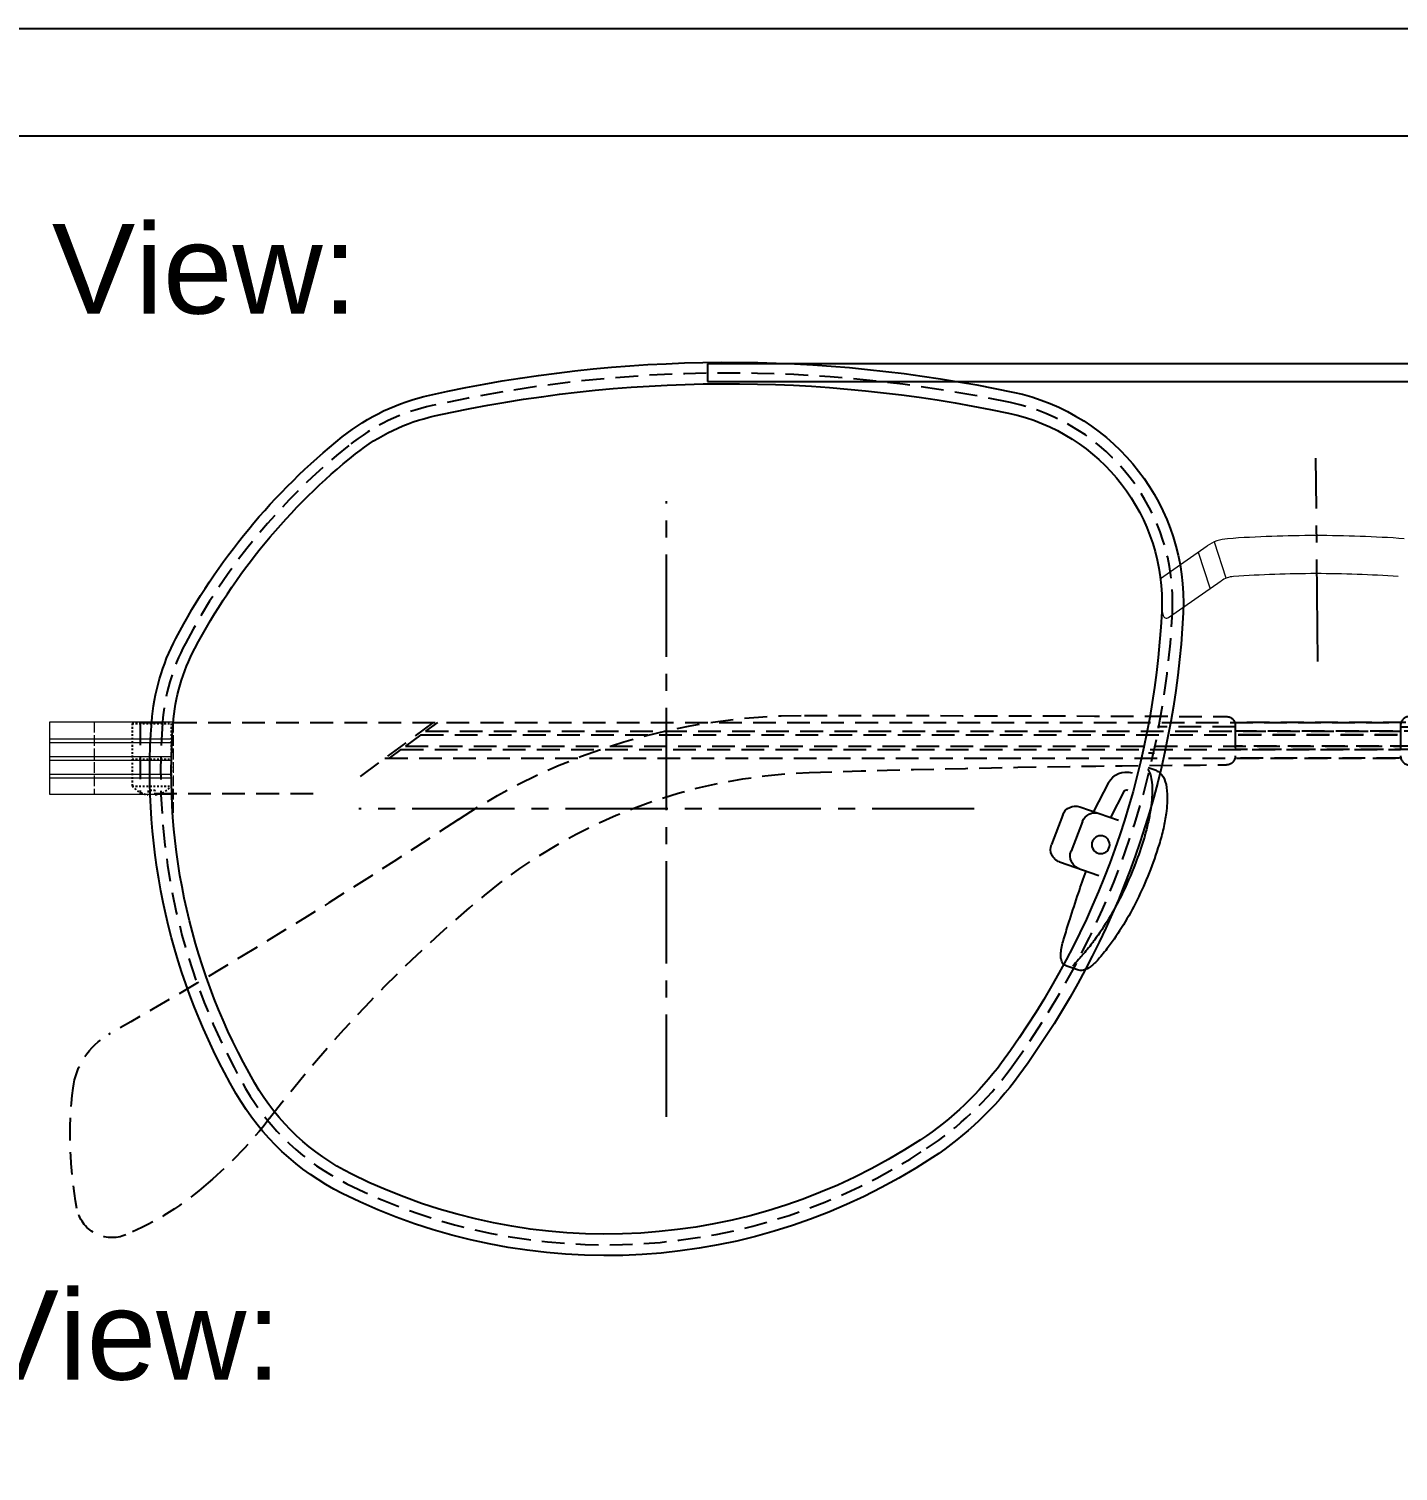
# Model space of a CAD drawing. Header units: millimetres. Extents: x 1167 to 2269, y 1197 to 1555.
# Drawn here: x 1450.8 to 1527.4, y 1474.6 to 1555.2 of the extents above; entities that cross this region are included whole.
import ezdxf

# ---------------------------------------------------------------- set-up
doc = ezdxf.new("R2010")
doc.units = ezdxf.units.MM
for name, pattern in [('ACAD_ISO02W100', [15, 12, -3]), ('CENTER2', [28.575, 19.05, -3.175, 3.175, -3.175]), ('DASHED2', [0.375, 0.25, -0.125]), ('HIDDEN', [9.525, 6.35, -3.175]), ('HIDDEN2', [0.1875, 0.125, -0.0625])]:
    doc.linetypes.add(name, pattern=pattern)
for name, color, linetype in [('Center Line', 2, 'CENTER2'), ('Hidden Line', 1, 'HIDDEN2'), ('Text', 4, 'Continuous')]:
    doc.layers.add(name, color=color, linetype=linetype)
doc.layers.add('标注', color=4, linetype='Continuous', lineweight=5)
doc.styles.add('宋体', font='SimSun.ttf')

# ---------------------------------------------------------------- blocks, each defined once
blk = doc.blocks.new('vbjbj')
for p, q in [((3140.068, -44.129), (3140.517, -43.975)), ((3142.735, -44.802), (3143.564, -46.421)), ((3141.845, -45.257), (3142.609, -46.75)), ((3144.34, -46.155), (3142.164, -46.903)), ((3145.283, -46.595), (3145.922, -48.254)), ((3144.187, -46.972), (3144.825, -48.631)), ((3145.466, -49.233), (3143.273, -49.987)), ((3144.46, -55.267), (3145.052, -55.064))]:
    blk.add_line(p, q)
blk.add_circle((3143.162, -48.271), 0.5)
for centre, radius, start, end in [((3141.709, -45.384), 1.18, 29.56617, 105.1946), ((3141.709, -45.384), 0.18, 29.56617, 109.35779), ((3143.487, -47.241), 0.75, 21.05362, 108.96146), ((3144.583, -46.864), 0.75, 21.05362, 108.96146), ((3145.222, -48.524), 0.75, 288.96146, 21.05362), ((3144.125, -48.9), 0.75, 288.96146, 21.05362), ((3144.89, -54.591), 0.5, 288.96146, 352.03543)]:
    blk.add_arc(centre, radius, start, end)
for points, knots in [([(3140.068, -44.129), (3139.982, -44.159), (3139.905, -44.206), (3139.694, -44.395), (3139.607, -44.575), (3139.492, -44.949), (3139.458, -45.182), (3139.435, -45.767), (3139.456, -46.129), (3139.545, -46.792), (3139.596, -47.071), (3139.726, -47.654), (3139.806, -47.954), (3139.898, -48.252)], [0, 0, 0, 0, 0.525689, 0.525689, 1.652907, 1.652907, 2.923389, 2.923389, 4.456515, 4.456515, 5.498466, 5.498466, 6.576224, 6.576224, 6.576224, 6.576224]), ([(3140.535, -44.056), (3140.505, -44.095), (3140.478, -44.141), (3140.406, -44.293), (3140.367, -44.416), (3140.312, -44.704), (3140.294, -44.868), (3140.281, -45.225), (3140.285, -45.418), (3140.312, -45.815), (3140.335, -46.032), (3140.403, -46.491), (3140.447, -46.732), (3140.555, -47.224), (3140.618, -47.474), (3140.711, -47.801), (3140.736, -47.882), (3140.76, -47.963)], [0.342327, 0.342327, 0.342327, 0.342327, 0.733059, 0.733059, 1.466118, 1.466118, 2.199177, 2.199177, 2.932236, 2.932236, 3.665693, 3.665693, 4.39915, 4.39915, 5.132608, 5.132608, 5.375972, 5.375972, 5.375972, 5.375972]), ([(3139.898, -48.252), (3140.23, -49.333), (3140.646, -50.38), (3141.613, -52.334), (3142.159, -53.227), (3142.747, -54.003)], [0, 0, 0, 0, 3.393519, 3.393519, 6.793295, 6.793295, 6.793295, 6.793295]), ([(3140.76, -47.963), (3140.9, -48.419), (3141.055, -48.87), (3141.464, -49.941), (3141.73, -50.547), (3142.224, -51.542), (3142.461, -51.98), (3142.97, -52.825), (3143.24, -53.232), (3143.562, -53.668), (3143.603, -53.724), (3143.646, -53.779)], [12.477352, 12.477352, 12.477352, 12.477352, 13.824357, 13.824357, 15.774274, 15.774274, 17.2906, 17.2906, 18.806925, 18.806925, 19.033217, 19.033217, 19.033217, 19.033217]), ([(3144.963, -52.677), (3144.941, -52.606), (3144.918, -52.534), (3144.741, -51.977), (3144.578, -51.48), (3144.27, -50.566), (3144.126, -50.149), (3143.983, -49.743)], [9.004309, 9.004309, 9.004309, 9.004309, 9.230601, 9.230601, 10.746927, 10.746927, 12.028994, 12.028994, 12.028994, 12.028994]), ([(3145.24, -53.581), (3145.196, -53.433), (3145.151, -53.284), (3145.059, -52.984), (3145.012, -52.832), (3144.963, -52.677)], [8.414025, 8.414025, 8.414025, 8.414025, 8.934537, 8.934537, 9.455744, 9.455744, 9.455744, 9.455744]), ([(3142.747, -54.003), (3142.836, -54.121), (3142.927, -54.236), (3143.109, -54.46), (3143.201, -54.569), (3143.293, -54.675)], [0, 0, 0, 0, 0.516499, 0.516499, 1.03397, 1.03397, 1.03397, 1.03397]), ([(3143.646, -53.779), (3143.736, -53.898), (3143.827, -54.014), (3144.01, -54.237), (3144.103, -54.347), (3144.197, -54.453), (3144.209, -54.467), (3144.221, -54.481), (3144.233, -54.494), (3144.288, -54.556), (3144.343, -54.618), (3144.398, -54.68), (3144.512, -54.81), (3144.627, -54.939), (3144.742, -55.069)], [20.071782, 20.071782, 20.071782, 20.071782, 20.592988, 20.592988, 21.113501, 21.113501, 21.113501, 21.18052, 21.18052, 21.18052, 21.484011, 21.484011, 21.484011, 22.11914, 22.11914, 22.11914, 22.11914]), ([(3145.385, -54.66), (3145.385, -54.66), (3145.385, -54.66), (3145.385, -54.659), (3145.387, -54.643), (3145.389, -54.627), (3145.399, -54.521), (3145.398, -54.42), (3145.379, -54.2), (3145.361, -54.081), (3145.312, -53.843), (3145.28, -53.716), (3145.24, -53.581)], [0.853482, 0.853482, 0.853482, 0.853482, 0.855432, 0.855432, 0.855432, 0.944962, 0.944962, 1.417442, 1.417442, 1.889923, 1.889923, 2.345183, 2.345183, 2.345183, 2.345183]), ([(3143.293, -54.675), (3143.438, -54.84), (3143.582, -54.977), (3143.862, -55.181), (3143.995, -55.249), (3144.258, -55.31), (3144.37, -55.298), (3144.46, -55.267)], [0, 0, 0, 0, 0.796315, 0.796315, 1.559532, 1.559532, 2.335249, 2.335249, 2.335249, 2.335249])]:
    blk.add_open_spline(points, degree=3, knots=knots)
blk = doc.blocks.new('ETW3T3T32T3')
at = {"layer": 'Center Line', "color": 251, "linetype": 'DASHED2', "ltscale": 0.3, "true_color": 0x636466}
for p, q in [((-2.491, 4.513), (-2.491, 1.013)), ((-2.491, 4.513), (-0.291, 4.513)), ((-0.291, 1.013), (-0.291, 4.513)), ((-2.491, 1.013), (-0.291, 1.013)), ((-1.191, 0.76), (-1.591, 0.76)), ((-1.591, 0.76), (-1.591, 0.526)), ((-1.191, 0.526), (-1.191, 0.76))]:
    blk.add_line(p, q, dxfattribs=at)
blk.add_lwpolyline([(-2.491, 2.513), (-0.291, 2.513)], dxfattribs=at)
for start, end in [(221.11209, 262.12651), (277.87349, 318.88791)]:
    blk.add_arc((-1.391, 1.973), 1.46, start, end, dxfattribs=at)
blk = doc.blocks.new('te')
at = {"layer": 'Hidden Line', "linetype": 'HIDDEN', "ltscale": 0.2}
for p, q in [((7032.33, -2662.776), (7102.83, -2662.776)), ((7032.33, -2662.776), (7032.33, -2666.776)), ((7032.33, -2662.776), (7048.73, -2662.776)), ((7048.73, -2662.776), (7044.391, -2665.991)), ((7048.966, -2662.776), (7048.304, -2663.267)), ((7048.304, -2663.267), (7102.83, -2663.267)), ((7102.83, -2662.776), (7102.83, -2664.776)), ((7102.83, -2662.949), (7102.83, -2664.653)), ((7102.83, -2663.026), (7107.184, -2663.026)), ((7048.034, -2663.467), (7047.182, -2664.098)), ((7047.182, -2664.098), (7102.83, -2664.098)), ((7048.034, -2663.467), (7102.83, -2663.467)), ((7046.03, -2664.776), (7102.83, -2664.776)), ((7046.912, -2664.298), (7046.266, -2664.776)), ((7046.912, -2664.298), (7102.83, -2664.298)), ((7042.01, -2666.776), (7032.33, -2666.776))]:
    blk.add_line(p, q, dxfattribs=at)
for centre, radius, start, end in [((7103.33, -2662.949), 0.5, 90.24712, 180), ((7133.759, -9718.203), 7055.82, 90.0554358, 90.2471176), ((7126.967, -2697.387), 35, 56.50762, 90.05544), ((7103.33, -2664.653), 0.5, 180, 269.72481), ((7107.715, -2666.298), 1.822, 91.01872, 100.83207), ((7099.218, -3520.697), 855.555, 88.161366, 89.724808), ((7125.706, -2695.568), 30, 50.39884, 88.16137), ((7337.764, -2378.815), 347, 236.50762, 240.30021), ((7095.746, -2731.781), 77, 37.49725, 50.39884), ((7163.859, -2683.705), 4, 6.94211, 60.30021), ((7145.882, -2685.894), 22.11, 349.43739, 6.94211), ((7175.335, -2670.717), 23.315, 217.49725, 229.74779), ((7171.066, -2676.534), 16.125, 227.96917, 247.46092), ((7165.651, -2689.58), 2, 247.46092, 349.43739)]:
    blk.add_arc(centre, radius, start, end, dxfattribs=at)

msp = doc.modelspace()

# ---------------------------------------------------------------- linework, layer by layer
for p, q in [((1825.23839, 1549.22789), (1415.98289, 1549.22789)), ((1556.79346, 1536.50557), (1488.75245, 1536.50557)), ((1488.75245, 1536.50557), (1488.75245, 1535.50557)), ((1488.75245, 1535.50557), (1556.79346, 1535.50557))]:
    msp.add_line(p, q)
at = {"color": 0, "lineweight": 9}
for p, q in [((1517.7526, 1524.51442), (1517.09598, 1526.5331)), ((1514.08693, 1524.50603), (1516.68638, 1526.31501)), ((1516.85524, 1523.96543), (1516.20897, 1525.95231)), ((1514.53477, 1522.32014), (1517.46915, 1524.3622)), ((1514.15379, 1522.73686), (1514.22612, 1522.43735))]:
    msp.add_line(p, q, dxfattribs=at)
at = {"color": 251, "linetype": 'ACAD_ISO02W100', "lineweight": 13, "ltscale": 0.05}
for p, q in [((1454.44243, 1516.48483), (1454.44243, 1512.42168)), ((1458.86545, 1516.48483), (1458.86545, 1511.40065)), ((1458.86545, 1516.48483), (1458.86545, 1511.40065))]:
    msp.add_line(p, q, dxfattribs=at)
msp.add_lwpolyline([(1829.27643, 1258.22789), (1829.27643, 1555.22789), (1409.27643, 1555.22789), (1409.27643, 1258.22789)], close=True)
at = {"color": 7, "ltscale": 1000}
for points in [[(1462.39628, 1495.68208, -0.15161521), (1457.665, 1516.47326, -0.10230685), (1459.01579, 1521.15153, -0.10318284), (1468.31909, 1532.40913, -0.11451403), (1473.22233, 1534.75648, -0.10711619), (1505.82484, 1534.92069, -0.36806304), (1515.34694, 1522.57695, -0.14756306), (1506.16052, 1496.71409, -0.08849021), (1501.32867, 1492.12197, -0.2676051), (1468.31307, 1490.12244, -0.14695411)], [(1463.43485, 1496.28321, -0.15161521), (1458.86143, 1516.38073, -0.10230685), (1460.0774, 1520.59209, -0.10318284), (1469.06852, 1531.47193, -0.11451403), (1473.48239, 1533.585, -0.10711619), (1505.57659, 1533.74665, -0.36806304), (1514.14834, 1522.63487, -0.14756306), (1505.19394, 1497.42524, -0.08849021), (1500.66759, 1493.12345, -0.2676051), (1468.84846, 1491.19639, -0.14695411)]]:
    msp.add_lwpolyline(points, format="xyb", close=True, dxfattribs=at)
at = {"color": 0, "lineweight": 9}
for centre, radius, start, end in [((1518.00016, 1524.42715), 2.3, 94.120986, 124.8343744), ((1522.77295, 1458.18352), 68.71534, 90, 94.120986), ((1522.77295, 1458.18352), 68.71534, 85.879014, 90), ((1518.26884, 1523.21307), 1.4, 93.9621192, 124.8343744), ((1522.77295, 1458.18352), 66.58534, 90, 93.9621192), ((1522.77295, 1458.18352), 66.58534, 86.0378808, 90), ((1514.42053, 1522.4843), 0.2, 193.5766838, 304.8343744)]:
    msp.add_arc(centre, radius, start, end, dxfattribs=at)
at = {"layer": 'Center Line', "ltscale": 0.3}
for p, q in [((1522.88754, 1519.84879), (1522.77295, 1531.21785)), ((1486.45943, 1494.40727), (1486.45943, 1528.82249)), ((1503.66704, 1511.61488), (1469.25182, 1511.61488))]:
    msp.add_line(p, q, dxfattribs=at)
at = {"layer": 'Hidden Line', "linetype": 'HIDDEN', "ltscale": 0.2}
msp.add_lwpolyline([(1462.91556, 1495.98264, -0.15161521), (1458.26321, 1516.42699, -0.10230685), (1459.54659, 1520.87181, -0.10318284), (1468.69381, 1531.94053, -0.11451403), (1473.35236, 1534.17074, -0.10711619), (1505.70071, 1534.33367, -0.36806304), (1514.74764, 1522.60591, -0.14756306), (1505.67723, 1497.06967, -0.08849021), (1500.99813, 1492.62271, -0.2676051), (1468.58076, 1490.65942, -0.14695411)], format="xyb", close=True, dxfattribs=at)
at = {"layer": '标注', "color": 0, "lineweight": 13, "ltscale": 5}
for p, q in [((1451.97294, 1512.42168), (1451.97294, 1516.48483)), ((1451.97294, 1516.48483), (1458.86545, 1516.48483)), ((1451.97294, 1515.54079), (1458.80486, 1515.54079)), ((1451.97294, 1515.33763), (1458.79506, 1515.33763)), ((1451.97294, 1514.54723), (1458.76785, 1514.54723)), ((1451.97294, 1514.34407), (1458.76366, 1514.34407)), ((1451.97294, 1513.55367), (1458.7582, 1513.55367)), ((1451.97294, 1513.35052), (1458.7596, 1513.35052)), ((1458.78053, 1512.42168), (1451.97294, 1512.42168))]:
    msp.add_line(p, q, dxfattribs=at)

# ---------------------------------------------------------------- block references
at = {"color": 3, "xscale": -1}
msp.add_blockref('te', (8621.09574, 4179.22961), dxfattribs=at)
at = {"color": 3}
msp.add_blockref('te', (-5575.32066, 4179.22961), dxfattribs=at)
msp.add_blockref('ETW3T3T32T3', (1459.05587, 1511.88292))
at = {"color": 7, "xscale": -1}
msp.add_blockref('vbjbj', (4653.90266, 1557.8857), dxfattribs=at)

# ---------------------------------------------------------------- texts
at = {"layer": 'Text', "linetype": 'ByBlock', "lineweight": 9, "char_height": 5, "width": 51.5648721, "attachment_point": 5, "style": '宋体'}
for s, insert in [('\\pxql;{\\fArial|b0|i0|c0|p34;Front View:}', (1459.62417, 1541.77248)), ('\\pxql;{\\fArial|b0|i0|c0|p34;Top View:}', (1459.62417, 1481.4533))]:
    msp.add_mtext(s, dxfattribs=dict(at, insert=insert))

doc.saveas('drawing.dxf')
